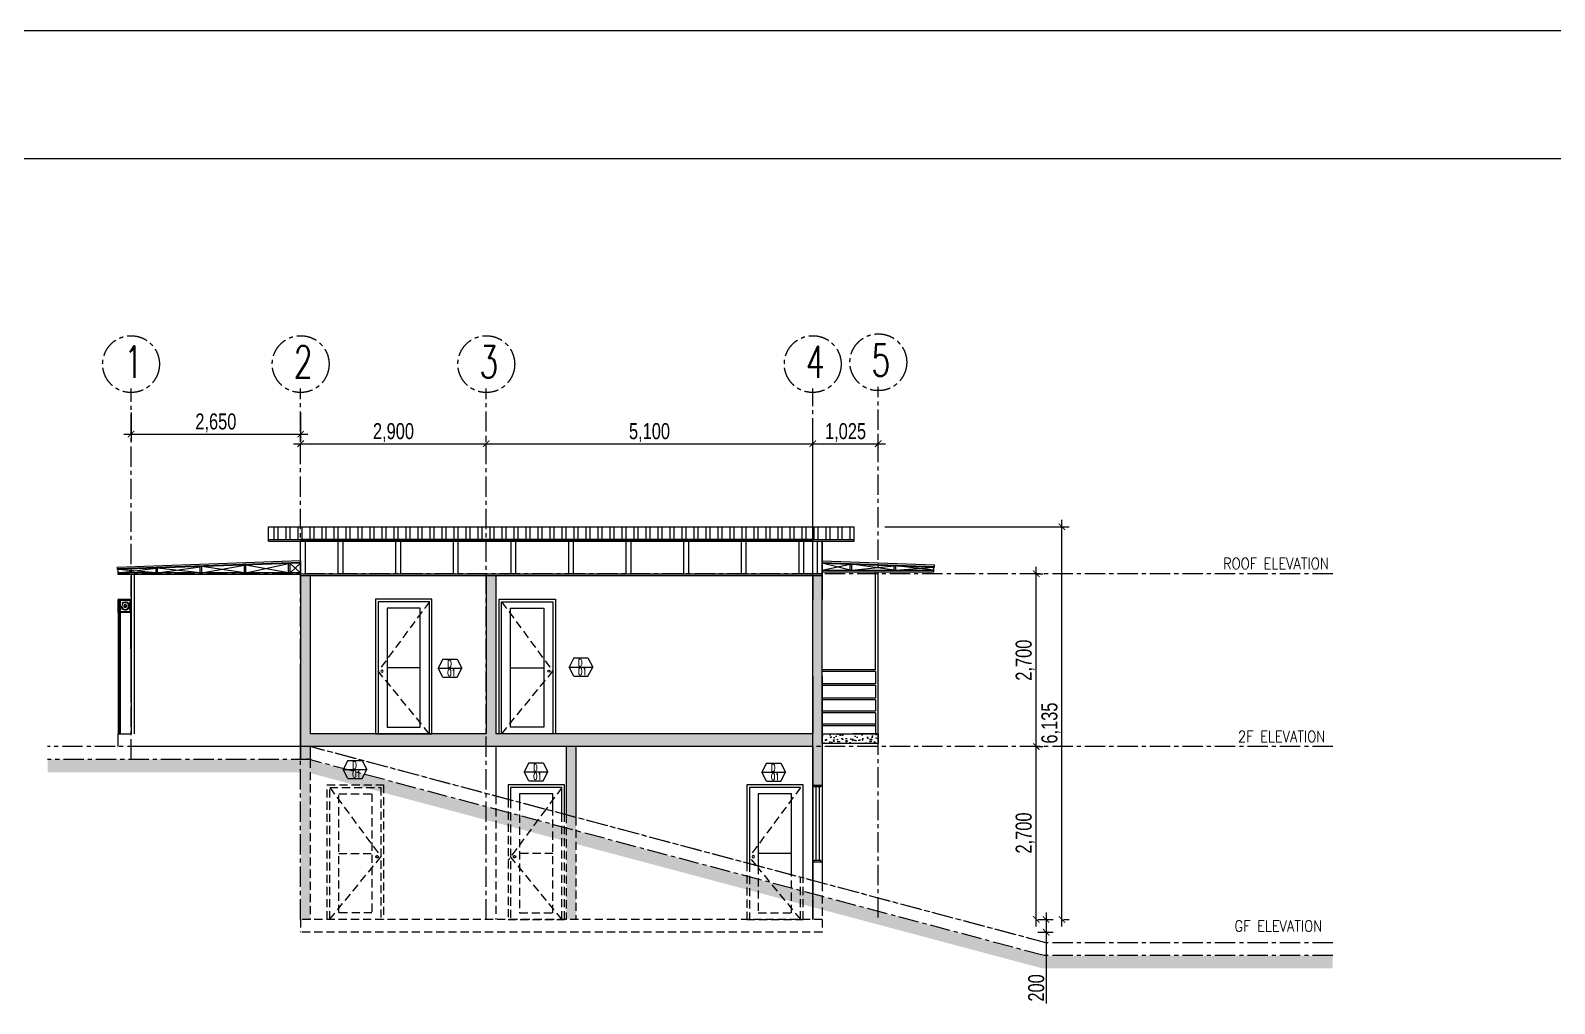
# Model space of a CAD drawing. Header units: millimetres. Extents: x -248340 to 456025, y 261499 to 1049645.
# Drawn here: x -86857 to -63046, y 479203 to 494404 of the extents above; entities that cross this region are included whole.
import ezdxf
from ezdxf.enums import TextEntityAlignment as Align

# ---------------------------------------------------------------- set-up
doc = ezdxf.new("R2010")
doc.units = ezdxf.units.MM
doc.header["$LTSCALE"] = 8
doc.header["$MEASUREMENT"] = 0
doc.header["$PDMODE"] = 3
doc.header["$PDSIZE"] = 0.3125
for name, pattern in [('CENTER', [50.8, 31.75, -6.35, 6.35, -6.35]), ('CONTINOUS', [0]), ('DASHED', [19.05, 12.7, -6.35]), ('XA-OP01-DOOR TYPES$0$DASHDOT2', [12.7, 6.35, -3.175, 0, -3.175])]:
    doc.linetypes.add(name, pattern=pattern)
doc.layers.get('0').update_dxf_attribs({"linetype": 'CONTINUOUS'})
doc.layers.get('DEFPOINTS').update_dxf_attribs({"color": 8, "linetype": 'CONTINUOUS'})
for name, color, linetype in [('ar_grid', 10, 'CENTER'), ('AR_ROOF', 7, 'CONTINUOUS'), ('ar_wall', 7, 'CONTINOUS'), ('TEXT', 2, 'CONTINUOUS'), ('XA-OP01-DOOR TYPES$0$A-CNTR', 90, 'XA-OP01-DOOR TYPES$0$DASHDOT2'), ('XA-OP01-DOOR TYPES$0$A-DOOR', 170, 'CONTINUOUS'), ('XA-OP01-DOOR TYPES$0$A-ELEV', 11, 'CONTINUOUS'), ('XA-OP01-DOOR TYPES$0$A-ELEV-BACK', 92, 'CONTINUOUS'), ('XA-OP01-DOOR TYPES$0$A-ELEV-FINE', 250, 'CONTINUOUS'), ('XA-OP01-DOOR TYPES$0$A-ELEV-FRNT', 212, 'CONTINUOUS')]:
    doc.layers.add(name, color=color, linetype=linetype)
doc.layers.add('DIM', color=2, linetype='CONTINUOUS', lineweight=25)
doc.layers.add('mv', color=30, linetype='CONTINUOUS', plot=False)
doc.styles.add('EN-SCL-DIM', font='swisscl.ttf')
doc.styles.add('ROMANS', font='ROMANS', dxfattribs={"width": 0.8, "bigfont": 'BIGFONT'})
doc.styles.get("Standard").update_dxf_attribs({"font": 'txt.shx', "width": 0.7, "bigfont": 'extfont.shx'})
doc.dimstyles.new('SC50', dxfattribs={"dimscale": 0.5, "dimtxt": 250, "dimasz": 200, "dimexe": 220, "dimexo": 50, "dimgap": 50, "dimtad": 1, "dimdec": 0, "dimrnd": 1, "dimzin": 0, "dimdsep": 46, "dimlunit": 6, "dimtxsty": 'EN-SCL-DIM', "dimblk": 'ARCHTICK', "dimcen": 100, "dimdle": 220, "dimclrd": 1, "dimclre": 1, "dimclrt": 3, "dimadec": 0, "dimazin": 0, "dimtfac": 1, "dimtdec": 0, "dimtofl": 0, "dimtmove": 0, "dimatfit": 3, "dimldrblk": 'OPEN90', "dimfxl": 1, "dimtolj": 1, "dimtzin": 0, "dimarcsym": 1})

# ---------------------------------------------------------------- blocks, each defined once
blk = doc.blocks.new('door1')
at = {"layer": 'AR_ROOF', "linetype": 'DASHED', "ltscale": 1.25}
for p in [(61783, -376434), (61784, -378494)]:
    blk.add_line(p, (62583, -377518), dxfattribs=at)
at = {"layer": 'ar_wall', "ltscale": 1.25}
for p, q in [((61743, -378496), (61743, -376394)), ((61743, -376394), (62623, -376394)), ((61783, -378496), (61783, -376434)), ((61783, -376434), (62583, -376434)), ((62583, -376434), (62583, -378496)), ((62623, -376394), (62623, -378496)), ((61924, -378394), (61924, -376534)), ((61924, -376534), (62444, -376534)), ((62444, -376534), (62444, -378394)), ((61924, -377464), (62444, -377464)), ((62623, -378496), (61743, -378496)), ((62444, -378394), (61924, -378394))]:
    blk.add_line(p, q, dxfattribs=at)
blk.add_circle((62522, -377517), 17.6, dxfattribs=at)
blk = doc.blocks.new('XA-OP01-DOOR TYPES$0$SHUTTER DOOR SEC2')
for p, q in [((50, -902), (250, -902)), ((50, -2450), (51, -902)), ((251, -902), (250, -2998)), ((250, -2998), (50, -2998))]:
    blk.add_line(p, q)
at = {"layer": 'XA-OP01-DOOR TYPES$0$A-CNTR'}
for p, q in [((108, -1002), (175, -1002)), ((141, -968), (141, -1036))]:
    blk.add_line(p, q, dxfattribs=at)
at = {"layer": 'XA-OP01-DOOR TYPES$0$A-DOOR'}
for points in [[(215, -2450), (215, -902)], [(215, -2998), (215, -902)], [(215, -922), (222, -915), (229, -922)], [(215, -927), (222, -920), (229, -927)], [(229, -902), (229, -2998)], [(229, -902), (229, -2450)], [(215, -1007), (222, -1000), (229, -1007)], [(215, -1011), (222, -1005), (229, -1011)], [(215, -1065), (222, -1058), (229, -1065)], [(215, -1069), (222, -1063), (229, -1069)], [(215, -1091), (222, -1084), (229, -1091)], [(215, -1096), (222, -1089), (229, -1096)], [(215, -1175), (222, -1169), (229, -1175)], [(215, -1180), (222, -1173), (229, -1180)], [(215, -1260), (222, -1253), (229, -1260)], [(215, -1264), (222, -1258), (229, -1264)], [(215, -1344), (222, -1337), (229, -1344)], [(215, -1349), (222, -1342), (229, -1349)], [(215, -1428), (222, -1422), (229, -1428)], [(215, -1433), (222, -1426), (229, -1433)], [(215, -1513), (222, -1506), (229, -1513)], [(215, -1518), (222, -1511), (229, -1518)], [(215, -1597), (222, -1590), (229, -1597)], [(215, -1602), (222, -1595), (229, -1602)], [(215, -1682), (222, -1675), (229, -1682)], [(215, -1686), (222, -1680), (229, -1686)], [(215, -1766), (222, -1759), (229, -1766)], [(215, -1771), (222, -1764), (229, -1771)], [(215, -1850), (222, -1844), (229, -1850)], [(215, -1855), (222, -1848), (229, -1855)], [(215, -1935), (222, -1928), (229, -1935)], [(215, -1939), (222, -1933), (229, -1939)], [(215, -2019), (222, -2012), (229, -2019)], [(215, -2024), (222, -2017), (229, -2024)], [(215, -2103), (222, -2097), (229, -2103)], [(215, -2108), (222, -2101), (229, -2108)], [(215, -2188), (222, -2181), (229, -2188)], [(215, -2193), (222, -2186), (229, -2193)], [(215, -2272), (222, -2265), (229, -2272)], [(215, -2277), (222, -2270), (229, -2277)], [(215, -2357), (222, -2350), (229, -2357)], [(215, -2357), (222, -2350), (229, -2357)], [(215, -2361), (222, -2355), (229, -2361)], [(215, -2361), (222, -2355), (229, -2361)], [(215, -2441), (222, -2434), (229, -2441)], [(215, -2441), (222, -2434), (229, -2441)], [(215, -2446), (222, -2439), (229, -2446)], [(215, -2446), (222, -2439), (229, -2446)], [(215, -2525), (222, -2519), (229, -2525)], [(215, -2530), (222, -2523), (229, -2530)], [(215, -2610), (222, -2603), (229, -2610)], [(215, -2614), (222, -2608), (229, -2614)], [(215, -2694), (222, -2687), (229, -2694)], [(215, -2699), (222, -2692), (229, -2699)], [(215, -2778), (222, -2772), (229, -2778)], [(215, -2783), (222, -2776), (229, -2783)], [(215, -2863), (222, -2856), (229, -2863)], [(215, -2868), (222, -2861), (229, -2868)], [(215, -2947), (222, -2940), (229, -2947)], [(215, -2952), (222, -2945), (229, -2952)]]:
    blk.add_lwpolyline(points, dxfattribs=at)
at = {"layer": 'XA-OP01-DOOR TYPES$0$A-ELEV'}
blk.add_lwpolyline([(180, -964), (189, -954, 4.358899), (208, -1010)], format="xyb", dxfattribs=at)
blk.add_lwpolyline([(51, -1102), (50, -2998)], dxfattribs=at)
blk.add_circle((141, -1002), 54, dxfattribs=at)
at = {"layer": 'XA-OP01-DOOR TYPES$0$A-ELEV-BACK'}
blk.add_circle((141, -1002), 23.6, dxfattribs=at)
at = {"layer": 'XA-OP01-DOOR TYPES$0$A-ELEV-FINE'}
for points in [[(209, -1087), (215, -1087)], [(215, -1102), (209, -1102)], [(229, -1087), (235, -1087)], [(235, -1102), (229, -1102)]]:
    blk.add_lwpolyline(points, dxfattribs=at)
at = {"layer": 'XA-OP01-DOOR TYPES$0$A-ELEV-FRNT'}
blk.add_lwpolyline([(209, -1087), (65, -1087), (65, -917), (235, -917), (235, -1102), (250, -1102), (250, -902), (50, -902), (50, -1102), (209, -1102), (209, -1087)], dxfattribs=at)
blk = doc.blocks.new('_ArchTick')
at = {"color": 0, "linetype": 'ByBlock', "const_width": 0.15}
blk.add_lwpolyline([(-0.5, -0.5), (0.5, 0.5)], dxfattribs=at)
blk = doc.blocks.new('*D1112')
at = {"layer": 'DEFPOINTS', "color": 0, "ltscale": 1.25, "transparency": 16777216}
for p in [(-85286, 488460), (-82636, 488460), (-82636, 488099)]:
    blk.add_point(p, dxfattribs=at)
at = {"layer": 'DIM', "color": 1, "lineweight": -2, "ltscale": 1.25, "transparency": 16777216}
for p, q in [((-85286, 488435), (-85286, 487989)), ((-82636, 488435), (-82636, 487989)), ((-85396, 488099), (-82526, 488099))]:
    blk.add_line(p, q, dxfattribs=at)
at = {"layer": 'DIM', "color": 1, "lineweight": -2, "ltscale": 1.25, "transparency": 16777216, "xscale": 100, "yscale": 100, "zscale": 100, "rotation": 180}
blk.add_blockref('_ArchTick', (-85286, 488099), dxfattribs=at)
at = {"layer": 'DIM', "color": 1, "lineweight": -2, "ltscale": 1.25, "transparency": 16777216, "xscale": 100, "yscale": 100, "zscale": 100}
blk.add_blockref('_ArchTick', (-82636, 488099), dxfattribs=at)
at = {"layer": 'DIM', "color": 3, "ltscale": 1.25, "transparency": 16777216, "insert": (-83961, 488273), "char_height": 125, "attachment_point": 5, "style": 'EN-SCL-DIM'}
blk.add_mtext('\\A1;{\\H2x;2,650}', dxfattribs=at)
blk = doc.blocks.new('_Open90')
at = {"color": 0, "linetype": 'ByBlock', "lineweight": -2}
for p, q in [((0, 0), (-1, 0)), ((-0.5, 0.5), (0, 0)), ((0, 0), (-0.5, -0.5))]:
    blk.add_line(p, q, dxfattribs=at)
blk = doc.blocks.new('*D1113')
at = {"layer": 'DEFPOINTS', "color": 0, "ltscale": 1.25, "transparency": 16777216}
for p in [(-82636, 487949), (-79736, 487949), (-79736, 487949)]:
    blk.add_point(p, dxfattribs=at)
at = {"layer": 'DIM', "color": 1, "lineweight": -2, "ltscale": 1.25, "transparency": 16777216}
for p, q in [((-82746, 487949), (-79626, 487949)), ((-82636, 487974), (-82636, 488059)), ((-79736, 487974), (-79736, 488059))]:
    blk.add_line(p, q, dxfattribs=at)
at = {"layer": 'DIM', "color": 1, "lineweight": -2, "ltscale": 1.25, "transparency": 16777216, "xscale": 100, "yscale": 100, "zscale": 100, "rotation": 180}
blk.add_blockref('_ArchTick', (-82636, 487949), dxfattribs=at)
at = {"layer": 'DIM', "color": 1, "lineweight": -2, "ltscale": 1.25, "transparency": 16777216, "xscale": 100, "yscale": 100, "zscale": 100}
blk.add_blockref('_ArchTick', (-79736, 487949), dxfattribs=at)
at = {"layer": 'DIM', "color": 3, "ltscale": 1.25, "transparency": 16777216, "insert": (-81186, 488122), "char_height": 125, "attachment_point": 5, "style": 'EN-SCL-DIM'}
blk.add_mtext('\\A1;{\\H2x;2,900}', dxfattribs=at)
blk = doc.blocks.new('*D1101')
at = {"layer": 'DEFPOINTS', "color": 0, "ltscale": 1.25, "transparency": 16777216}
for p in [(-79736, 487949), (-74636, 487949), (-74636, 480837)]:
    blk.add_point(p, dxfattribs=at)
at = {"layer": 'DIM', "color": 1, "lineweight": -2, "ltscale": 1.25, "transparency": 16777216}
for p, q in [((-79846, 487949), (-74526, 487949)), ((-79736, 487974), (-79736, 488059)), ((-74636, 480862), (-74636, 488059))]:
    blk.add_line(p, q, dxfattribs=at)
at = {"layer": 'DIM', "color": 1, "lineweight": -2, "ltscale": 1.25, "transparency": 16777216, "xscale": 100, "yscale": 100, "zscale": 100, "rotation": 180}
blk.add_blockref('_ArchTick', (-79736, 487949), dxfattribs=at)
at = {"layer": 'DIM', "color": 1, "lineweight": -2, "ltscale": 1.25, "transparency": 16777216, "xscale": 100, "yscale": 100, "zscale": 100}
blk.add_blockref('_ArchTick', (-74636, 487949), dxfattribs=at)
at = {"layer": 'DIM', "color": 3, "ltscale": 1.25, "transparency": 16777216, "insert": (-77186, 488122), "char_height": 125, "attachment_point": 5, "style": 'EN-SCL-DIM'}
blk.add_mtext('\\A1;{\\H2x;5,100}', dxfattribs=at)
blk = doc.blocks.new('*D1114')
at = {"layer": 'DEFPOINTS', "color": 0, "ltscale": 1.25, "transparency": 16777216}
for p in [(-74636, 487949), (-73611, 487949), (-73611, 487949)]:
    blk.add_point(p, dxfattribs=at)
at = {"layer": 'DIM', "color": 1, "lineweight": -2, "ltscale": 1.25, "transparency": 16777216}
for p, q in [((-74746, 487949), (-73501, 487949)), ((-74636, 487974), (-74636, 488059)), ((-73611, 487974), (-73611, 488059))]:
    blk.add_line(p, q, dxfattribs=at)
at = {"layer": 'DIM', "color": 1, "lineweight": -2, "ltscale": 1.25, "transparency": 16777216, "xscale": 100, "yscale": 100, "zscale": 100, "rotation": 180}
blk.add_blockref('_ArchTick', (-74636, 487949), dxfattribs=at)
at = {"layer": 'DIM', "color": 1, "lineweight": -2, "ltscale": 1.25, "transparency": 16777216, "xscale": 100, "yscale": 100, "zscale": 100}
blk.add_blockref('_ArchTick', (-73611, 487949), dxfattribs=at)
at = {"layer": 'DIM', "color": 3, "ltscale": 1.25, "transparency": 16777216, "insert": (-74123, 488122), "char_height": 125, "attachment_point": 5, "style": 'EN-SCL-DIM'}
blk.add_mtext('\\A1;{\\H2x;1,025}', dxfattribs=at)
blk = doc.blocks.new('*D1102')
at = {"layer": 'DEFPOINTS', "color": 0, "ltscale": 1.25, "transparency": 16777216}
for p in [(-71143, 483217), (-71143, 483217), (-71143, 480517)]:
    blk.add_point(p, dxfattribs=at)
at = {"layer": 'DIM', "color": 1, "lineweight": -2, "ltscale": 1.25, "transparency": 16777216}
for p, q in [((-71143, 480407), (-71143, 483327)), ((-71118, 483217), (-71033, 483217)), ((-71118, 480517), (-71033, 480517))]:
    blk.add_line(p, q, dxfattribs=at)
at = {"layer": 'DIM', "color": 1, "lineweight": -2, "ltscale": 1.25, "transparency": 16777216, "xscale": 100, "yscale": 100, "zscale": 100}
for p, rotation in [((-71143, 483217), 90), ((-71143, 480517), 270)]:
    blk.add_blockref('_ArchTick', p, dxfattribs=dict(at, rotation=rotation))
at = {"layer": 'DIM', "color": 3, "ltscale": 1.25, "transparency": 16777216, "insert": (-71317, 481867), "char_height": 125, "attachment_point": 5, "rotation": 90, "style": 'EN-SCL-DIM'}
blk.add_mtext('\\A1;{\\H2x;2,700}', dxfattribs=at)
blk = doc.blocks.new('*D1103')
at = {"layer": 'DEFPOINTS', "color": 0, "ltscale": 1.25, "transparency": 16777216}
for p in [(-71143, 485917), (-71143, 485917), (-71143, 483217)]:
    blk.add_point(p, dxfattribs=at)
at = {"layer": 'DIM', "color": 1, "lineweight": -2, "ltscale": 1.25, "transparency": 16777216}
for p, q in [((-71143, 483107), (-71143, 486027)), ((-71118, 485917), (-71033, 485917)), ((-71118, 483217), (-71033, 483217))]:
    blk.add_line(p, q, dxfattribs=at)
at = {"layer": 'DIM', "color": 1, "lineweight": -2, "ltscale": 1.25, "transparency": 16777216, "xscale": 100, "yscale": 100, "zscale": 100}
for p, rotation in [((-71143, 485917), 90), ((-71143, 483217), 270)]:
    blk.add_blockref('_ArchTick', p, dxfattribs=dict(at, rotation=rotation))
at = {"layer": 'DIM', "color": 3, "ltscale": 1.25, "transparency": 16777216, "insert": (-71317, 484567), "char_height": 125, "attachment_point": 5, "rotation": 90, "style": 'EN-SCL-DIM'}
blk.add_mtext('\\A1;{\\H2x;2,700}', dxfattribs=at)
blk = doc.blocks.new('*D1104')
at = {"layer": 'DEFPOINTS', "color": 0, "ltscale": 1.25, "transparency": 16777216}
for p in [(-73535, 486652), (-70741, 486652), (-70741, 480517)]:
    blk.add_point(p, dxfattribs=at)
at = {"layer": 'DIM', "color": 1, "lineweight": -2, "ltscale": 1.25, "transparency": 16777216}
for p, q in [((-70741, 480407), (-70741, 486762)), ((-73510, 486652), (-70631, 486652)), ((-70716, 480517), (-70631, 480517))]:
    blk.add_line(p, q, dxfattribs=at)
at = {"layer": 'DIM', "color": 1, "lineweight": -2, "ltscale": 1.25, "transparency": 16777216, "xscale": 100, "yscale": 100, "zscale": 100}
for p, rotation in [((-70741, 486652), 90), ((-70741, 480517), 270)]:
    blk.add_blockref('_ArchTick', p, dxfattribs=dict(at, rotation=rotation))
at = {"layer": 'DIM', "color": 3, "ltscale": 1.25, "transparency": 16777216, "insert": (-70915, 483584), "char_height": 125, "attachment_point": 5, "rotation": 90, "style": 'EN-SCL-DIM'}
blk.add_mtext('\\A1;{\\H2x;6,135}', dxfattribs=at)
blk = doc.blocks.new('*D1105')
at = {"layer": 'DEFPOINTS', "color": 0, "ltscale": 1.25, "transparency": 16777216}
for p in [(-71143, 480517), (-71143, 480317), (-70990, 480317)]:
    blk.add_point(p, dxfattribs=at)
at = {"layer": 'DIM', "color": 1, "lineweight": -2, "ltscale": 1.25, "transparency": 16777216}
for p, q in [((-71118, 480517), (-70880, 480517)), ((-70990, 480627), (-70990, 480317)), ((-71118, 480317), (-70880, 480317)), ((-70990, 480317), (-70990, 479203))]:
    blk.add_line(p, q, dxfattribs=at)
at = {"layer": 'DIM', "color": 1, "lineweight": -2, "ltscale": 1.25, "transparency": 16777216, "xscale": 100, "yscale": 100, "zscale": 100}
for p, rotation in [((-70990, 480517), 90), ((-70990, 480317), 270)]:
    blk.add_blockref('_ArchTick', p, dxfattribs=dict(at, rotation=rotation))
at = {"layer": 'DIM', "color": 3, "ltscale": 1.25, "transparency": 16777216, "insert": (-71143, 479447), "char_height": 125, "attachment_point": 5, "rotation": 90, "style": 'EN-SCL-DIM'}
blk.add_mtext('\\A1;{\\H2x;200}', dxfattribs=at)
blk = doc.blocks.new('ggge')
at = {"layer": 'AR_ROOF', "linetype": 'DASHED', "ltscale": 1.25}
for p in [(42458, 531596), (43145, 530375)]:
    blk.add_line(p, (43258, 530513), dxfattribs=at)
at = {"layer": 'ar_wall', "ltscale": 1.25}
for p, q in [((42418, 530181), (42418, 531636)), ((42418, 531636), (43298, 531636)), ((42458, 531596), (43258, 531596)), ((42598, 530229), (42598, 531496)), ((42598, 531496), (43118, 531496)), ((43118, 531496), (43118, 530368)), ((43258, 531596), (43258, 530405)), ((43298, 531636), (43298, 530416)), ((42598, 530566), (43118, 530566))]:
    blk.add_line(p, q, dxfattribs=at)
blk.add_circle((43197, 530514), 17.6, dxfattribs=at)
at = {"layer": 'DEFPOINTS', "ltscale": 1.25}
blk.add_line((42988, 531694), (42766, 531694), dxfattribs=at)
blk = doc.blocks.new('gfsssfs')
at = {"layer": 'AR_ROOF', "linetype": 'DASHED', "ltscale": 1.25}
blk.add_line((46187, 531596), (46440, 531254), dxfattribs=at)
at = {"layer": 'ar_wall', "ltscale": 1.25}
for p, q in [((46147, 531175), (46147, 531636)), ((46147, 531636), (47027, 531636)), ((46187, 531186), (46187, 531596)), ((46187, 531596), (46987, 531596)), ((46327, 531223), (46327, 531496)), ((46327, 531496), (46847, 531496)), ((46847, 531496), (46847, 531362)), ((46987, 531596), (46987, 531399)), ((47027, 531636), (47027, 531410))]:
    blk.add_line(p, q, dxfattribs=at)

msp = doc.modelspace()

# ---------------------------------------------------------------- hatches: boundary and pattern name
at = {"layer": 'ar_wall', "ltscale": 1.25, "true_color": 0x939598}
h = msp.add_hatch(dxfattribs=at)
h.set_pattern_fill('ANSI32', color=252, scale=500, angle=45)
h.set_pattern_definition([(90, (-170239.94, 877259.56), (-187.5, 0), []), (90, (-170177.44, 877322.06), (-187.5, 0), [])])
h.paths.add_polyline_path([(-73985.59, 486452.161), (-73985.59, 486652.161), (-83135.734, 486652.161), (-83135.734, 486452.161)])
h = msp.add_hatch(dxfattribs=at)
h.set_pattern_fill('AR-CONC', color=252, scale=25, angle=45)
h.set_pattern_definition([(95, (-253801.3, 887241.62), (137.888, 115.70177), [18.75, -206.25]), (40, (-253801.3, 887241.62), (-157.49804, 108.44204), [15, -165]), (145.451444, (-253789.81, 887251.26), (-19.61004, 224.143805), [15.93505, -175.28553]), (91.1842, (-253836.66, 887276.98), (217.92335, 159.40344), [28.125, -309.375]), (141.635635, (-253818.5, 887290.26), (-6.97502, 337.42792), [23.90259, -262.92844]), (36.184164, (-253836.66, 887276.98), (-6.97502, 337.42792), [22.5, -247.5]), (66, (-253810.14, 887285.82), (176.692893, 34.34562), [18.75, -206.25]), (11, (-253810.14, 887285.82), (-85.17715, 171.20211), [15, -165]), (116.451445, (-253795.42, 887288.68), (91.515744, 205.547726), [15.93505, -175.28553]), (82.5, (-253801.305, 887241.62), (-56.698296, 60.997454), [0, -163, 0, -167.5, 0, -165.625]), (52.5, (-253801.305, 887241.62), (-23.218236, 116.227362), [0, -95.5, 0, -159.25, 0, -63.125]), (12.5, (-253840.726, 887202.2), (98.354542, 90.38019), [0, -62.5, 0, -195, 0, -258.75]), (2.5, (-253858.4, 887184.52), (85.397496, 120.789952), [0, -81.25, 0, -129.5, 0, -183.75])])
h.paths.add_polyline_path([(-74485.939, 486081.763), (-74485.59, 486081.751), (-74485.59, 485892.221), (-74635.59, 485892.221), (-74635.59, 486091.772), (-74635.59, 485516.772), (-74635.59, 484316.772), (-74635.59, 483416.772), (-78335.59, 483416.772), (-79585.59, 483416.772), (-79585.59, 485892.221), (-79735.59, 485892.221), (-79735.59, 483416.772), (-82485.734, 483416.772), (-82485.734, 485892.221), (-82635.734, 485892.221), (-82635.734, 483416.772), (-82635.734, 480516.772), (-82485.734, 480516.772), (-82485.734, 483216.772), (-78485.59, 483216.772), (-78485.59, 480516.772), (-78335.59, 480516.772), (-78335.59, 483216.772), (-74635.59, 483216.772), (-74635.59, 482616.772), (-74485.59, 482616.772), (-74485.59, 484316.772), (-74485.59, 485516.772), (-74485.59, 486081.674)])
h = msp.add_hatch(dxfattribs=at)
h.set_pattern_fill('AR-CONC', color=252, scale=25, angle=45)
h.set_pattern_definition([(95, (-219223.04, 859024.4), (137.888, 115.70177), [18.75, -206.25]), (40, (-219223.04, 859024.4), (-157.49804, 108.44204), [15, -165]), (145.451444, (-219211.55, 859034.04), (-19.61004, 224.143805), [15.93505, -175.28553]), (91.1842, (-219258.4, 859059.75), (217.92335, 159.40344), [28.125, -309.375]), (141.635635, (-219240.23, 859073.03), (-6.97502, 337.42792), [23.90259, -262.92844]), (36.184164, (-219258.4, 859059.75), (-6.97502, 337.42792), [22.5, -247.5]), (66, (-219231.87, 859068.59), (176.692893, 34.34562), [18.75, -206.25]), (11, (-219231.87, 859068.59), (-85.17715, 171.20211), [15, -165]), (116.451445, (-219217.15, 859071.45), (91.515744, 205.54773), [15.93505, -175.28553]), (82.5, (-219223.036, 859024.396), (-56.698296, 60.997454), [0, -163, 0, -167.5, 0, -165.625]), (52.5, (-219223.04, 859024.4), (-23.218236, 116.227362), [0, -95.5, 0, -159.25, 0, -63.125]), (12.5, (-219262.46, 858984.974), (98.354542, 90.38019), [0, -62.5, 0, -195, 0, -258.75]), (2.5, (-219280.13, 858967.3), (85.397496, 120.789952), [0, -81.25, 0, -129.5, 0, -183.75])])
h.paths.add_polyline_path([(-73610.59, 483266.772), (-73610.59, 483416.772), (-74010.59, 483416.772), (-74485.59, 483416.772), (-74485.59, 483266.772)])
h = msp.add_hatch(dxfattribs=at)
h.set_pattern_fill('EARTH', color=252, scale=300)
h.set_pattern_definition([(0, (-148754.664, -44220.43), (75, 75), [75, -75]), (0, (-148754.664, -44192.3), (75, 75), [75, -75]), (0, (-148754.664, -44164.18), (75, 75), [75, -75]), (90, (-148745.29, -44154.8), (-75, 75), [75, -75]), (90, (-148717.164, -44154.8), (-75, 75), [75, -75]), (90, (-148689.04, -44154.8), (-75, 75), [75, -75])])
h.paths.add_polyline_path([(-82538.157, 482816.772), (-86589.777, 482816.772), (-86589.777, 483016.772), (-82511.945, 483016.772), (-71018.446, 479951.496), (-66509.648, 479951.496), (-66509.648, 479751.496), (-71044.657, 479751.496)])

# ---------------------------------------------------------------- linework, layer by layer
at = {"layer": 'ar_grid', "ltscale": 1.25}
for p, q in [((-73610.59, 480545.76), (-73610.59, 488838.563)), ((-85285.71, 483016.772), (-85285.71, 488809.595)), ((-82635.734, 480516.772), (-82635.734, 488810.044)), ((-79735.59, 480516.792), (-79735.59, 488809.595)), ((-74635.59, 480916.176), (-74635.59, 488810.044)), ((-66509.648, 485916.772), (-85485.59, 485916.772)), ((-82485.734, 483216.772), (-86589.777, 483216.772)), ((-66509.648, 483216.772), (-85285.71, 483216.772)), ((-70992.234, 480151.496), (-82485.734, 483216.772)), ((-70966.908, 480144.741), (-82485.734, 483216.772)), ((-82469.055, 483016.772), (-86589.777, 483016.772)), ((-71018.446, 479951.496), (-82537.272, 483023.527)), ((-74635.59, 480517.241), (-74635.59, 480874.049)), ((-66509.648, 480151.496), (-70992.234, 480151.496)), ((-66509.648, 479951.496), (-71018.446, 479951.496))]:
    msp.add_line(p, q, dxfattribs=at)
for centre in [(-85285.71, 489191.926), (-82635.734, 489192.375), (-79735.59, 489191.926), (-74635.59, 489192.375), (-73610.59, 489220.894)]:
    msp.add_circle(centre, 443.596, dxfattribs=at)
at = {"layer": 'AR_ROOF', "ltscale": 1.25}
for p, q in [((-73656.591, 484416.772), (-74485.59, 484416.772)), ((-73656.591, 484391.772), (-74485.59, 484391.772)), ((-73656.591, 484391.772), (-73656.591, 484197.6)), ((-73656.591, 484197.6), (-74485.59, 484197.6)), ((-73656.591, 484172.6), (-74485.59, 484172.6)), ((-73656.591, 484172.6), (-73656.591, 483972.487)), ((-73656.591, 483972.487), (-74485.59, 483972.487)), ((-73656.591, 483947.487), (-74485.59, 483947.487)), ((-73656.591, 483947.487), (-73656.591, 483767.84)), ((-73656.591, 483767.84), (-74485.59, 483767.84)), ((-73656.591, 483742.84), (-74485.59, 483742.84)), ((-73656.591, 483742.84), (-73656.591, 483416.772)), ((-73656.591, 483567.476), (-74485.59, 483567.476)), ((-73656.591, 483542.476), (-74485.59, 483542.476)), ((-73610.59, 483416.772), (-74010.59, 483416.772))]:
    msp.add_line(p, q, dxfattribs=at)
at = {"layer": 'AR_ROOF', "linetype": 'DASHED', "ltscale": 1.25}
for p, q in [((-82485.734, 483009.782), (-82485.734, 480516.772)), ((-82221.294, 480516.772), (-82221.294, 482618.432)), ((-82221.294, 482618.432), (-81341.294, 482618.432)), ((-82181.294, 480516.772), (-82181.294, 482578.432)), ((-82181.294, 482578.432), (-81381.294, 482578.432)), ((-82181.294, 482578.432), (-81381.294, 481494.995)), ((-82041.225, 480618.432), (-82041.225, 482478.432)), ((-82041.225, 482478.432), (-81521.225, 482478.432)), ((-81521.225, 482478.432), (-81521.225, 480618.432)), ((-81381.294, 482578.432), (-81381.294, 480516.772)), ((-81341.294, 482618.432), (-81341.294, 480516.772)), ((-79585.59, 482443.314), (-79585.59, 480516.772)), ((-79394.907, 482392.459), (-79394.907, 480516.772)), ((-78807.837, 482235.89), (-79394.907, 481440.823)), ((-79354.907, 482381.792), (-79354.907, 480516.772)), ((-79214.976, 482344.473), (-79214.976, 480618.432)), ((-78694.976, 480618.432), (-78694.976, 482205.79)), ((-78554.907, 480516.772), (-78554.907, 482168.434)), ((-78514.907, 480516.772), (-78514.907, 482157.767)), ((-78485.59, 482149.948), (-78485.59, 480516.772)), ((-78335.59, 482109.943), (-78335.59, 480516.772)), ((-82181.225, 480518.432), (-81381.294, 481494.995)), ((-82041.225, 481548.432), (-81521.225, 481548.432)), ((-78554.976, 480518.432), (-79354.907, 481494.995)), ((-78694.976, 481548.432), (-79214.976, 481548.432)), ((-75665.59, 481397.863), (-75665.59, 480516.772)), ((-75625.59, 481387.196), (-75625.59, 480516.772)), ((-75485.659, 481349.876), (-75485.659, 480618.432)), ((-74825.659, 480518.432), (-75485.659, 481324.166)), ((-74610.59, 481416.772), (-74610.59, 481441.772)), ((-74965.659, 480618.432), (-74965.659, 481211.194)), ((-74825.59, 480516.772), (-74827.811, 481174.431)), ((-74785.59, 480516.772), (-74785.59, 481163.171)), ((-74485.59, 481083.162), (-74485.59, 480516.772)), ((-82636.117, 480516.772), (-82636.117, 480316.772)), ((-74485.59, 480516.772), (-82635.734, 480516.772)), ((-81341.294, 480516.772), (-82221.294, 480516.772)), ((-81521.225, 480618.432), (-82041.225, 480618.432)), ((-79394.907, 480516.772), (-78514.907, 480516.772)), ((-79214.976, 480618.432), (-78694.976, 480618.432)), ((-75485.659, 480618.432), (-74965.659, 480618.432)), ((-74485.59, 480516.772), (-74485.59, 480316.772)), ((-74485.59, 480316.772), (-82636.117, 480316.772))]:
    msp.add_line(p, q, dxfattribs=at)
for centre in [(-81442.252, 481495.849), (-79293.949, 481495.849)]:
    msp.add_circle(centre, 17.643, dxfattribs=at)
at = {"layer": 'ar_wall', "ltscale": 1.25}
for p, q in [((-83135.734, 486652.161), (-73985.59, 486652.161)), ((-83135.734, 486427.161), (-83135.734, 486652.161)), ((-73985.59, 486427.161), (-73985.59, 486652.161)), ((-83135.734, 486452.161), (-73985.59, 486452.161)), ((-83135.734, 486427.161), (-73985.59, 486427.161)), ((-74635.59, 486452.161), (-82635.734, 486452.161)), ((-74635.59, 486427.161), (-82635.734, 486427.161)), ((-82635.734, 485892.221), (-82635.734, 486427.161)), ((-82560.734, 485917.221), (-82560.734, 486427.161)), ((-82048.09, 485917.221), (-82048.09, 486427.161)), ((-81973.09, 485917.221), (-81973.09, 486427.161)), ((-81148.09, 485917.221), (-81148.09, 486427.161)), ((-81073.09, 485917.221), (-81073.09, 486427.161)), ((-80248.09, 485917.221), (-80248.09, 486427.161)), ((-80173.09, 485917.221), (-80173.09, 486427.161)), ((-79348.09, 485917.221), (-79348.09, 486427.161)), ((-79273.09, 485917.221), (-79273.09, 486427.161)), ((-78448.09, 485917.221), (-78448.09, 486427.161)), ((-78373.09, 485917.221), (-78373.09, 486427.161)), ((-77548.09, 485917.221), (-77548.09, 486427.161)), ((-77473.09, 485917.221), (-77473.09, 486427.161)), ((-76648.09, 485917.221), (-76648.09, 486427.161)), ((-76573.09, 485917.221), (-76573.09, 486427.161)), ((-75748.09, 485917.221), (-75748.09, 486427.161)), ((-75673.09, 485917.221), (-75673.09, 486427.161)), ((-74848.09, 485917.221), (-74848.09, 486427.161)), ((-74773.09, 485917.221), (-74773.09, 486427.161)), ((-74560.59, 485917.221), (-74560.59, 486427.161)), ((-74485.59, 486427.161), (-74485.59, 485516.772)), ((-74485.59, 485917.221), (-74485.59, 486427.161)), ((-82635.734, 486116.772), (-85500.773, 486016.723)), ((-85499.9, 485991.738), (-85500.773, 486016.723)), ((-82635.734, 486091.757), (-85499.9, 485991.738)), ((-85499.551, 485981.744), (-85499.9, 485991.738)), ((-82635.734, 486081.751), (-85499.551, 485981.744)), ((-85485.59, 485931.983), (-84894.89, 486002.859)), ((-85485.59, 485906.983), (-85485.59, 485982.232)), ((-84894.89, 485931.983), (-85485.59, 485982.232)), ((-84894.89, 485931.983), (-84894.89, 486002.859)), ((-84869.89, 485931.983), (-84205.014, 486026.95)), ((-84869.89, 485931.983), (-84869.89, 486003.732)), ((-84205.014, 485931.983), (-84869.89, 486003.732)), ((-84205.014, 485931.983), (-84205.014, 486026.95)), ((-84180.014, 485931.983), (-83515.138, 486051.041)), ((-84180.014, 485931.983), (-84180.014, 486027.823)), ((-83515.138, 485931.983), (-84180.014, 486027.823)), ((-83515.138, 485931.983), (-83515.138, 486051.041)), ((-83490.138, 485931.983), (-82825.262, 486075.132)), ((-83490.138, 485931.983), (-83490.138, 486051.914)), ((-82825.262, 485931.983), (-83490.138, 486051.914)), ((-82825.262, 485931.983), (-82825.262, 486075.132)), ((-82800.262, 485931.983), (-82800.262, 486086.011)), ((-82800.262, 485931.983), (-82635.734, 486081.751)), ((-82800.262, 486076.005), (-82635.734, 485931.983)), ((-82635.734, 486116.772), (-82635.734, 485917.221)), ((-74485.939, 486081.763), (-72731.625, 486020.501)), ((-74051.162, 485970.74), (-74485.939, 486081.763)), ((-74485.59, 486116.772), (-72730.404, 486055.48)), ((-74485.59, 483266.772), (-74485.59, 486116.772)), ((-74485.59, 486091.757), (-72731.276, 486030.495)), ((-74485.59, 485970.74), (-74051.162, 486066.58)), ((-74051.162, 485970.74), (-74051.162, 486066.58)), ((-74026.162, 485970.74), (-74026.162, 486065.707)), ((-73361.287, 485970.74), (-74026.162, 486065.707)), ((-74026.162, 485970.74), (-73361.287, 486042.489)), ((-73361.287, 485970.74), (-73361.287, 486042.489)), ((-73336.287, 485970.74), (-73336.287, 486041.616)), ((-72745.587, 485970.74), (-73336.287, 486041.616)), ((-73336.287, 485970.74), (-72745.587, 486020.989)), ((-72745.587, 485945.74), (-72745.587, 486020.989)), ((-72731.625, 486020.501), (-72731.276, 486030.495)), ((-72731.276, 486030.495), (-72730.404, 486055.48)), ((-82635.734, 485931.983), (-85485.59, 485931.983)), ((-82635.734, 485906.983), (-85485.59, 485906.983)), ((-83745.587, 485906.983), (-85485.59, 485906.983)), ((-85285.71, 485906.983), (-85285.452, 483416.772)), ((-85235.452, 485906.983), (-85235.452, 483416.772)), ((-82635.734, 485917.221), (-74485.59, 485917.221)), ((-82635.734, 485917.221), (-82560.734, 485917.221)), ((-82635.734, 485892.221), (-82635.734, 483416.772)), ((-82635.734, 485892.221), (-74485.59, 485892.221)), ((-82485.734, 485892.221), (-82485.734, 483416.772)), ((-79735.59, 485892.221), (-79735.59, 483416.772)), ((-79697.176, 485917.221), (-79622.176, 485917.221)), ((-79585.59, 485892.221), (-79585.59, 483416.772)), ((-78448.09, 485917.221), (-78373.09, 485917.221)), ((-74485.59, 485917.221), (-74635.59, 485917.221)), ((-74635.59, 485892.221), (-74635.59, 485516.772)), ((-74485.59, 485970.74), (-72745.587, 485970.74)), ((-74485.59, 485945.74), (-72745.587, 485945.74)), ((-73656.591, 484416.772), (-73656.591, 485945.74)), ((-73610.59, 483416.772), (-73610.59, 485945.74)), ((-74635.59, 484316.772), (-74635.59, 485516.772)), ((-74485.59, 484316.772), (-74485.59, 485516.772)), ((-82635.734, 483016.772), (-82635.734, 484516.772)), ((-74635.59, 484316.772), (-74635.59, 483416.772)), ((-74485.59, 484316.772), (-74485.59, 481083.162)), ((-85485.669, 483416.692), (-85335.59, 483416.752)), ((-85485.59, 483216.752), (-85485.669, 483416.692)), ((-82635.734, 483416.772), (-82635.734, 483016.772)), ((-79735.59, 483416.772), (-82485.734, 483416.772)), ((-78335.59, 483416.772), (-79585.59, 483416.772)), ((-74635.59, 483416.772), (-78335.59, 483416.772)), ((-74485.59, 483416.772), (-73610.59, 483416.772)), ((-73610.59, 483416.772), (-73610.59, 483266.772)), ((-78485.59, 483216.772), (-82485.734, 483216.772)), ((-82485.734, 483216.772), (-82485.734, 483016.772)), ((-79585.59, 483216.772), (-79585.59, 482443.314)), ((-78485.59, 483216.772), (-78485.59, 482149.948)), ((-74635.59, 483216.772), (-78335.59, 483216.772)), ((-78335.59, 483216.772), (-78335.59, 482109.943)), ((-74635.59, 483216.772), (-74635.59, 480916.176)), ((-73610.59, 483266.772), (-74485.59, 483266.772)), ((-74635.59, 482616.772), (-74485.59, 482616.772)), ((-74610.59, 482616.772), (-74610.59, 482591.772)), ((-74610.59, 482591.772), (-74510.59, 482591.772)), ((-74585.59, 482591.772), (-74585.59, 481441.772)), ((-74535.59, 482591.772), (-74535.59, 481441.772)), ((-74510.59, 482616.772), (-74510.59, 482591.772)), ((-74635.59, 481416.772), (-74485.59, 481416.772)), ((-74610.59, 481441.772), (-74510.59, 481441.772)), ((-74510.59, 481416.772), (-74510.59, 481441.772)), ((-74635.59, 480874.049), (-74635.59, 480516.772))]:
    msp.add_line(p, q, dxfattribs=at)
at = {"layer": 'DEFPOINTS', "ltscale": 1.25}
for p, q in [((-80413.651, 484584.658), (-80486.989, 484442.959)), ((-80413.651, 484584.658), (-80191.199, 484584.658)), ((-80191.199, 484584.658), (-80117.861, 484442.959)), ((-78369.393, 484601.537), (-78442.73, 484459.838)), ((-78369.393, 484601.537), (-78146.94, 484601.537)), ((-78146.94, 484601.537), (-78073.602, 484459.838)), ((-80413.651, 484301.26), (-80486.989, 484442.959)), ((-80486.989, 484442.959), (-80117.861, 484442.959)), ((-80191.199, 484301.26), (-80117.861, 484442.959)), ((-78369.393, 484318.139), (-78442.73, 484459.838)), ((-78442.73, 484459.838), (-78073.602, 484459.838)), ((-78369.393, 484318.139), (-78146.94, 484318.139)), ((-78146.94, 484318.139), (-78073.602, 484459.838)), ((-80413.651, 484301.26), (-80191.199, 484301.26)), ((-81896.645, 483001.017), (-81969.982, 482859.318)), ((-81896.645, 483001.017), (-81674.192, 483001.017)), ((-81674.192, 483001.017), (-81600.855, 482859.318)), ((-79071.847, 482963.069), (-79145.185, 482821.37)), ((-79071.847, 482963.069), (-78849.395, 482963.069)), ((-78849.395, 482963.069), (-78776.057, 482821.37)), ((-75355.907, 482959.764), (-75429.245, 482818.065)), ((-75355.907, 482959.764), (-75133.455, 482959.764)), ((-75133.455, 482959.764), (-75060.117, 482818.065)), ((-81896.645, 482717.619), (-81969.982, 482859.318)), ((-81969.982, 482859.318), (-81600.855, 482859.318)), ((-81896.645, 482717.619), (-81674.192, 482717.619)), ((-81674.192, 482717.619), (-81600.855, 482859.318)), ((-79071.847, 482679.671), (-79145.185, 482821.37)), ((-79145.185, 482821.37), (-78776.057, 482821.37)), ((-79071.847, 482679.671), (-78849.395, 482679.671)), ((-78849.395, 482679.671), (-78776.057, 482821.37)), ((-75355.907, 482676.367), (-75429.245, 482818.065)), ((-75429.245, 482818.065), (-75060.117, 482818.065)), ((-75133.455, 482676.367), (-75060.117, 482818.065))]:
    msp.add_line(p, q, dxfattribs=at)
at = {"layer": 'DEFPOINTS', "linetype": 'DASHED', "ltscale": 1.25}
msp.add_line((-75665.59, 480516.772), (-74785.59, 480516.772), dxfattribs=at)
at = {"layer": 'mv', "color": 6}
for p, q in [((-117238.72, 494404.096), (-33138.72, 494404.096)), ((-115238.72, 492404.096), (-35638.72, 492404.096))]:
    msp.add_line(p, q, dxfattribs=at)

# ---------------------------------------------------------------- block references
at = {"color": 1, "lineweight": 30, "xscale": -1}
for name in ['ggge', 'gfsssfs']:
    msp.add_blockref(name, (-32367.874, -49017.682), dxfattribs=at)
at = {"layer": 'ar_wall', "xscale": -1}
msp.add_blockref('door1', (-18842.151, 861912.652), dxfattribs=at)
at = {"layer": 'ar_wall'}
msp.add_blockref('door1', (-141279.028, 861912.652), dxfattribs=at)
at = {"layer": 'XA-OP01-DOOR TYPES$0$A-DOOR', "xscale": -1}
msp.add_blockref('XA-OP01-DOOR TYPES$0$SHUTTER DOOR SEC2', (-85235.671, 486414.937), dxfattribs=at)

# ---------------------------------------------------------------- texts
at = {"layer": 'ar_grid', "ltscale": 1.25, "char_height": 500, "attachment_point": 1}
for s, insert in [('1', (-85396.409, 489476.262)), ('2', (-82746.432, 489476.71)), ('3', (-79846.288, 489476.262)), ('4', (-74746.288, 489476.71)), ('5', (-73721.288, 489505.23))]:
    msp.add_mtext_dynamic_manual_height_columns(s, width=0.40068, gutter_width=1, heights=[0], dxfattribs=dict(at, insert=insert))
at = {"layer": 'DEFPOINTS', "ltscale": 1.25, "attachment_point": 1}
for s, insert, char_height in [('D', (-80345.323, 484566.213), 111.433), ('D', (-78301.065, 484583.092), 111.433), ('01', (-80345.323, 484428.573), 111.4331), ('01', (-78301.065, 484445.452), 111.4331), ('D', (-81828.317, 482982.572), 111.433), ('D', (-79003.52, 482944.624), 111.433), ('D', (-75287.579, 482941.32), 111.433), ('01', (-81828.317, 482844.932), 111.4331), ('01', (-79003.52, 482806.984), 111.4331), ('01', (-75287.579, 482803.679), 111.4331)]:
    msp.add_mtext_dynamic_manual_height_columns(s, width=133.04102, gutter_width=11.143, heights=[0], dxfattribs=dict(at, insert=insert, char_height=char_height))
at = {"layer": 'TEXT', "linetype": 'Continuous', "style": 'ROMANS', "width": 0.85}
for s, p in [('ROOF ELEVATION', (-67398.737, 486075.615)), ('2F ELEVATION', (-67309.865, 483375.615)), ('GF ELEVATION', (-67360.814, 480414.177))]:
    msp.add_text(s, height=175.72729, dxfattribs=at).set_placement(p, align=Align.MIDDLE)

# ---------------------------------------------------------------- dimensions: what is measured, and where the dimension line sits
at = {"layer": 'DIM', "color": 0, "ltscale": 1.25}
for base, p1, p2, picture, middle in [((-82635.734, 488099.225), (-85285.71, 488460.473), (-82635.734, 488460.473), '*D1112', (-83960.722, 488272.898)), ((-79735.59, 487948.556), (-82635.734, 487948.556), (-79735.59, 487948.556), '*D1113', (-81185.662, 488122.229)), ((-74635.59, 487948.556), (-79735.59, 487948.556), (-74635.59, 480836.982), '*D1101', (-77185.59, 488122.229)), ((-73610.59, 487948.556), (-74635.59, 487948.556), (-73610.59, 487948.556), '*D1114', (-74123.09, 488122.229))]:
    dim = msp.add_linear_dim(base=base, p1=p1, p2=p2, text='{\\H2x;<>}', dimstyle='SC50', dxfattribs=at)
    dim.commit()
    dim.dimension.update_dxf_attribs({"geometry": picture, "text_midpoint": middle})
for base, p1, p2, picture, middle in [((-70741.368, 486652.161), (-70741.368, 480516.772), (-73534.718, 486652.161), '*D1104', (-70915.204, 483584.466)), ((-71143.318, 485916.772), (-71143.318, 483216.772), (-71143.318, 485916.772), '*D1103', (-71316.991, 484566.772)), ((-71143.318, 483216.772), (-71143.318, 480516.772), (-71143.318, 483216.772), '*D1102', (-71316.991, 481866.772))]:
    dim = msp.add_linear_dim(base=base, p1=p1, p2=p2, angle=90, text='{\\H2x;<>}', dimstyle='SC50', dxfattribs=at)
    dim.commit()
    dim.dimension.update_dxf_attribs({"geometry": picture, "text_midpoint": middle})
dim = msp.add_linear_dim(base=(-70990.288, 480316.772), p1=(-71143.318, 480516.772), p2=(-71143.318, 480316.772), angle=90, text='{\\H2x;<>}', dimstyle='SC50', dxfattribs=at)
dim.commit()
dim.dimension.update_dxf_attribs({"geometry": '*D1105', "text_midpoint": (-70990.288, 479446.56), "dimtype": 160})

doc.saveas('drawing.dxf')
